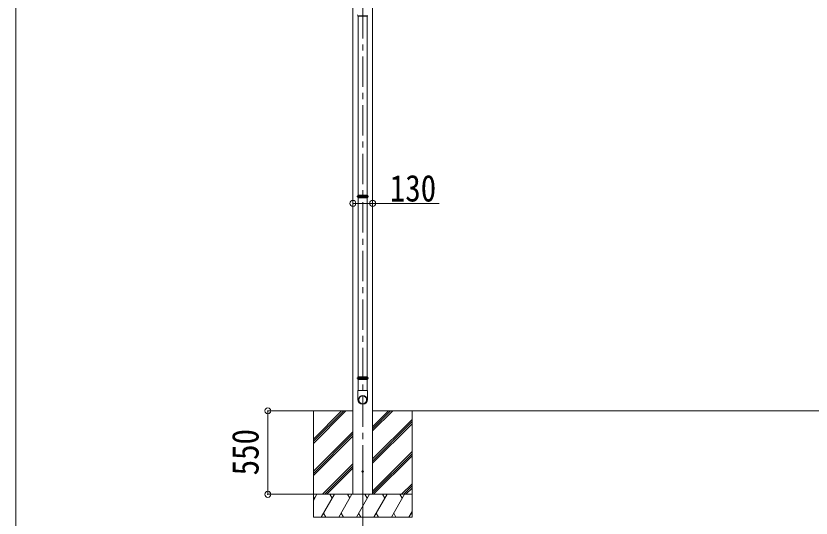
# Model space of a CAD drawing. Units: millimetres at full size; details may follow other scales. Extents: x -11243 to 11243, y -7760 to 7760.
# Drawn here: x -11243 to -6006, y -5122 to -1813 of the extents above; entities that cross this region are included whole.
import ezdxf
from ezdxf.enums import TextEntityAlignment as Align

# ---------------------------------------------------------------- set-up
doc = ezdxf.new("R2010")
doc.units = ezdxf.units.MM
doc.header["$LTSCALE"] = 40
doc.header["$PDMODE"] = 32
doc.header["$PDSIZE"] = 40
doc.linetypes.add('CHAIN1', pattern=[8, 5, -1, 1, -1])
doc.linetypes.add('DASHED1', pattern=[1.8, 1.2, -0.6])
for name, color, linetype, lineweight in [('0-0_0', 7, 'Continuous', 9), ('0-1_本体', 5, 'CHAIN1', 9), ('0-3_ELV2', 4, 'Continuous', 9), ('0-6_OTH_LINE', 6, 'Continuous', 9), ('0-9_OUTLINE', 7, 'Continuous', 9), ('F-0_240', 7, 'Continuous', 9)]:
    doc.layers.add(name, color=color, linetype=linetype, lineweight=lineweight)
doc.styles.add('ＭＳ ゴシック', font='')
doc.styles.get('ＭＳ ゴシック').set_extended_font_data('MS Gothic')

msp = doc.modelspace()

# ---------------------------------------------------------------- linework, layer by layer
at = {"layer": '0-0_0'}
for p, q in [((-9023.55, -4415.51), (-9523.55, -4415.51)), ((-9283.55, -4415.51), (-9283.55, -5115.5)), ((-9283.55, -4601.48), (-9097.57, -4415.51)), ((-9283.55, -4615.63), (-9083.43, -4415.51)), ((-9283.55, -4629.77), (-9069.29, -4415.51)), ((-9283.55, -4417.64), (-9281.42, -4415.51)), ((-8893.55, -4415.51), (-1917.55, -4415.51)), ((-8893.55, -4548.14), (-8760.92, -4415.51)), ((-8893.55, -4533.99), (-8775.06, -4415.51)), ((-8893.55, -4519.85), (-8789.21, -4415.51)), ((-8633.55, -4415.51), (-8633.55, -5115.5)), ((-8893.55, -4731.98), (-8633.55, -4471.98)), ((-8893.55, -4746.12), (-8633.55, -4486.13)), ((-8893.55, -4760.27), (-8633.55, -4500.27)), ((-9283.55, -4813.61), (-9023.55, -4553.62)), ((-9283.55, -4827.76), (-9023.55, -4567.76)), ((-9283.55, -4841.9), (-9023.55, -4581.9)), ((-8893.55, -4944.11), (-8633.55, -4684.12)), ((-8893.55, -4958.26), (-8633.55, -4698.26)), ((-8886.66, -4965.51), (-8633.55, -4712.4)), ((-9223.31, -4965.51), (-9023.55, -4765.75)), ((-9209.17, -4965.51), (-9023.55, -4779.89)), ((-9195.03, -4965.51), (-9023.55, -4794.03)), ((-8702.81, -4965.51), (-8633.55, -4896.25)), ((-8688.67, -4965.51), (-8633.55, -4910.39)), ((-9283.55, -5005.6), (-9260.41, -4965.5)), ((-9283.55, -4965.51), (-8633.55, -4965.51)), ((-9231.54, -5115.5), (-9144.94, -4965.5)), ((-9159.94, -4991.49), (-9174.94, -4965.51)), ((-9116.07, -5115.5), (-9029.47, -4965.51)), ((-9044.47, -4991.49), (-9059.47, -4965.5)), ((-9000.6, -5115.5), (-8914, -4965.51)), ((-8929, -4991.49), (-8944, -4965.5)), ((-8885.13, -5115.5), (-8798.52, -4965.51)), ((-8813.53, -4991.49), (-8828.53, -4965.5)), ((-8769.66, -5115.5), (-8683.05, -4965.51)), ((-8713.06, -4965.51), (-8698.05, -4991.49)), ((-8674.53, -4965.51), (-8633.55, -4924.53)), ((-9275.41, -4991.49), (-9283.55, -4977.37)), ((-8654.19, -5115.5), (-8633.55, -5079.77)), ((-9283.55, -5115.5), (-8633.55, -5115.5)), ((-9216.54, -5089.53), (-9201.54, -5115.5)), ((-9101.07, -5089.52), (-9086.07, -5115.5)), ((-8985.6, -5089.52), (-8970.6, -5115.5)), ((-8870.13, -5089.53), (-8855.13, -5115.5)), ((-8754.66, -5089.53), (-8739.66, -5115.5)), ((-8639.19, -5089.53), (-8633.55, -5099.28))]:
    msp.add_line(p, q, dxfattribs=at)
at = {"layer": '0-0_0', "linetype": 'DASHED1'}
msp.add_line((-9036.05, -4965.51), (-8881.05, -4965.51), dxfattribs=at)
at = {"layer": '0-1_本体'}
for p, q in [((-8958.55, -5161.28), (-8958.55, -1695.37)), ((-8958.55, -4759.56), (-8958.55, -5201.95))]:
    msp.add_line(p, q, dxfattribs=at)
at = {"layer": '0-3_ELV2'}
for p, q in [((-9023.55, -1615.51), (-9023.55, -4965.51)), ((-8893.55, -1615.51), (-8893.55, -4965.51))]:
    msp.add_line(p, q, dxfattribs=at)
msp.add_circle((-8959.05, -4815.51), 5, dxfattribs=at)
at = {"layer": '0-6_OTH_LINE'}
for p, q in [((-9023.55, -3048.65), (-8893.55, -3048.65)), ((-9583.55, -4415.52), (-9284.55, -4415.52)), ((-9583.55, -4965.52), (-9583.55, -4415.52)), ((-9583.55, -4965.52), (-9284.55, -4965.52))]:
    msp.add_line(p, q, dxfattribs=at)
at = {"layer": '0-6_OTH_LINE', "lineweight": 18}
msp.add_line((-8893.55, -3048.65), (-8454.35, -3048.65), dxfattribs=at)
at = {"layer": '0-6_OTH_LINE'}
for p in [(-9023.55, -3048.65), (-8893.55, -3048.65), (-9583.55, -4415.52), (-9583.55, -4965.52)]:
    msp.add_point(p, dxfattribs=at)
at = {"layer": '0-9_OUTLINE'}
for p, q in [((-8925.95, -1813.45), (-8991.16, -1813.45)), ((-8990.55, -1813.45), (-8990.55, -1815.45)), ((-8926.55, -1815.45), (-8990.55, -1815.45)), ((-8988.55, -1815.45), (-8988.55, -2994.48)), ((-8928.55, -1815.45), (-8928.55, -2994.48)), ((-8926.55, -1813.45), (-8926.55, -1815.45)), ((-8920.55, -3003.48), (-8996.55, -3003.48)), ((-8925.95, -2996.48), (-8991.16, -2996.48)), ((-8925.95, -3010.48), (-8991.16, -3010.48)), ((-8926.55, -2994.48), (-8990.55, -2994.48)), ((-8990.55, -2994.48), (-8990.55, -2996.48)), ((-8990.55, -3010.48), (-8990.55, -3012.48)), ((-8926.55, -3012.48), (-8990.55, -3012.48)), ((-8988.55, -3012.48), (-8988.55, -4191.5)), ((-8928.55, -3012.48), (-8928.55, -4191.5)), ((-8926.55, -2994.48), (-8926.55, -2996.48)), ((-8926.55, -3010.48), (-8926.55, -3012.48)), ((-8920.55, -4200.5), (-8996.55, -4200.5)), ((-8925.95, -4193.5), (-8991.16, -4193.5)), ((-8925.95, -4207.5), (-8991.16, -4207.5)), ((-8926.55, -4191.5), (-8990.55, -4191.5)), ((-8990.55, -4191.5), (-8990.55, -4193.5)), ((-8990.55, -4207.5), (-8990.55, -4209.5)), ((-8926.55, -4209.5), (-8990.55, -4209.5)), ((-8988.55, -4209.5), (-8988.55, -4280.5)), ((-8928.55, -4209.5), (-8928.55, -4280.5)), ((-8926.55, -4191.5), (-8926.55, -4193.5)), ((-8926.55, -4207.5), (-8926.55, -4209.5)), ((-8990.4, -4280.5), (-8926.7, -4280.5)), ((-8990.4, -4280.5), (-8990.4, -4339.77)), ((-8926.7, -4280.5), (-8926.7, -4339.77))]:
    msp.add_line(p, q, dxfattribs=at)
for centre, radius, start, end in [((-8964.3, -1806.45), 27.75, 180, 194.61083), ((-8964.3, -3003.48), 27.75, 165.38917, 180), ((-8964.3, -3003.48), 27.75, 180, 194.61083), ((-8952.8, -3003.48), 27.75, 345.38921, 14.61081), ((-8964.3, -4200.5), 27.75, 165.38917, 180), ((-8964.3, -4200.5), 27.75, 180, 194.61083), ((-8952.8, -4200.5), 27.75, 345.38921, 14.61081), ((-8959.4, -4339.77), 31, 180, 270), ((-8957.7, -4339.77), 31, 270, 0)]:
    msp.add_arc(centre, radius, start, end, dxfattribs=at)
for major_axis in [(28.29, 0), (25.83, 0)]:
    msp.add_ellipse((-8958.55, -4342.59), major_axis=major_axis, ratio=0.996195, dxfattribs=at)
at = {"layer": 'F-0_240', "color": 5}
msp.add_line((-11242.74, 7760), (-11242.74, -7760), dxfattribs=at)

# ---------------------------------------------------------------- texts
at = {"layer": '0-6_OTH_LINE', "color": 7, "style": 'ＭＳ ゴシック', "width": 0.85}
msp.add_text('130', height=176, dxfattribs=at).set_placement((-8780.06, -3089.22), align=Align.BOTTOM_LEFT)
msp.add_text('550', height=176, rotation=90, dxfattribs=at).set_placement((-9591.55, -4840.52), align=Align.BOTTOM_LEFT)

doc.saveas('drawing.dxf')
